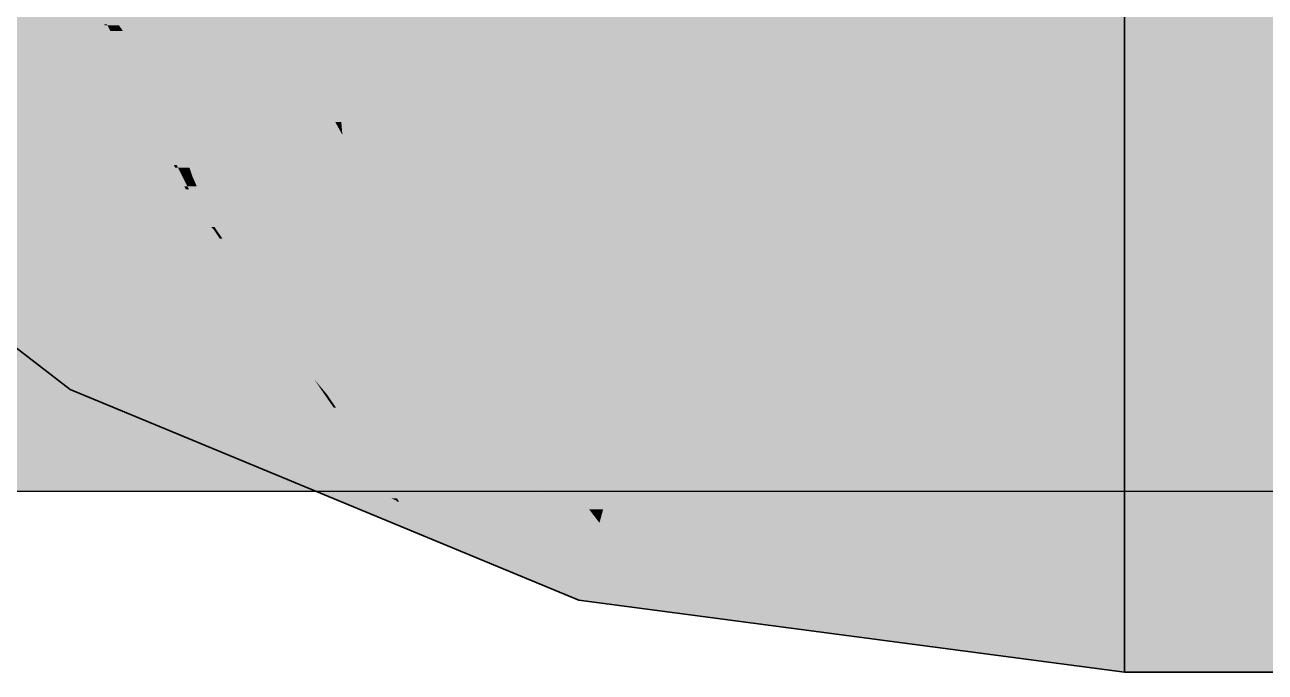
# Model space of a CAD drawing. Extents: x 0 to 756, y -25 to 420.
# Drawn here: x 301.891 to 306.48, y 319.733 to 322.126 of the extents above; entities that cross this region are included whole.
import ezdxf

# ---------------------------------------------------------------- set-up
doc = ezdxf.new("R2010")
doc.units = 0
doc.layers.get('0').update_dxf_attribs({"lineweight": 25})
doc.layers.add('H_Heizung', color=7, linetype='Continuous', lineweight=25)
doc.layers.add('H_Heizung-Shading', color=7, linetype='Continuous', lineweight=25)
doc.layers.add('L_Aussenluft', color=7, linetype='Continuous', lineweight=35, true_color=0x66ff33)
doc.layers.add('L_Aussenluft-Shading', color=7, linetype='Continuous', lineweight=35, true_color=0x66ff33)

# ---------------------------------------------------------------- blocks, each defined once
blk = doc.blocks.new('Shading-A0T78ON9OY', base_point=(297.3631, 320.4022))
at = {"layer": 'H_Heizung-Shading', "color": 8, "true_color": 0x808080}
for points in [[(297.3631, 320.4022), (309.5631, 320.4022), (297.3631, 339.4022)], [(309.5631, 320.4022), (297.3631, 339.4022), (309.5631, 339.4022)]]:
    blk.add_solid(points, dxfattribs=at)
blk = doc.blocks.new('Shading-A0T78ONTOY', base_point=(299.2811, 323.6772))
at = {"layer": 'L_Aussenluft-Shading', "color": 72, "true_color": 0x5be42d}
for points in [[(302.4425, 321.6084), (302.2174, 321.6084), (300.9825, 322.556)], [(302.2401, 322.1239), (302.1975, 322.1239), (302.0908, 322.3392)], [(302.3086, 322.1038), (302.2541, 322.1038), (302.0908, 322.3392)], [(302.3354, 322.0749), (302.2808, 322.2326), (302.1894, 322.2326)], [(302.4864, 322.0749), (302.3354, 322.0749), (302.2808, 322.2326)], [(302.4425, 321.6084), (302.1846, 322.1285), (301.6411, 322.1285)], [(302.1975, 322.1239), (302.1869, 322.1239), (302.1846, 322.1285)], [(302.1975, 322.1239), (302.1953, 322.1285), (302.1846, 322.1285)], [(302.4425, 321.6084), (302.1975, 322.1239), (302.1869, 322.1239)], [(302.4531, 321.6084), (302.4425, 321.6084), (302.1975, 322.1239)], [(302.2541, 322.1038), (302.2401, 322.1239), (302.1975, 322.1239)], [(302.2541, 322.1038), (302.2075, 322.1038), (302.1975, 322.1239)], [(302.4582, 321.5982), (302.2541, 322.1038), (302.2075, 322.1038)], [(302.3965, 321.8985), (302.3369, 321.8985), (302.2541, 322.1038)], [(302.3354, 322.0749), (302.3086, 322.1038), (302.2541, 322.1038)], [(302.3354, 322.0749), (302.2741, 322.0749), (302.2541, 322.1038)], [(302.3965, 321.8985), (302.3354, 322.0749), (302.2741, 322.0749)], [(302.6169, 321.9748), (302.4864, 322.0749), (302.3354, 322.0749)], [(302.6169, 321.9748), (302.37, 321.9748), (302.3354, 322.0749)], [(302.4285, 321.8058), (302.6169, 321.9748), (302.37, 321.9748)], [(302.6528, 321.8058), (302.4285, 321.8058), (302.6169, 321.9748)], [(302.7094, 321.9038), (302.632, 321.9038), (302.6169, 321.9748)], [(302.4582, 321.5982), (302.3965, 321.8985), (302.3369, 321.8985)], [(302.5004, 321.5982), (302.4582, 321.5982), (302.3965, 321.8985)], [(302.6528, 321.8058), (302.7094, 321.9038), (302.632, 321.9038)], [(302.7629, 321.8058), (302.6528, 321.8058), (302.7094, 321.9038)], [(303.0399, 321.7669), (302.7842, 321.7669), (302.7094, 321.9038)], [(302.5126, 321.5629), (302.6528, 321.8058), (302.4285, 321.8058)], [(302.7169, 321.5629), (302.5126, 321.5629), (302.6528, 321.8058)], [(302.788, 321.2934), (302.7629, 321.8058), (302.6528, 321.8058)], [(303.0428, 321.2934), (302.788, 321.2934), (302.7629, 321.8058)], [(302.8103, 321.7191), (303.0399, 321.7669), (302.7842, 321.7669)], [(303.0664, 321.7191), (302.8103, 321.7191), (303.0399, 321.7669)], [(303.063, 321.7573), (303.0452, 321.7573), (303.0399, 321.7669)], [(303.0664, 321.7191), (303.063, 321.7573), (303.0452, 321.7573)], [(303.3954, 321.6196), (303.0754, 321.6196), (303.063, 321.7573)], [(303.1173, 321.157), (303.0664, 321.7191), (302.8103, 321.7191)], [(303.1173, 321.157), (303.3954, 321.6196), (303.0754, 321.6196)], [(303.5717, 321.157), (303.1173, 321.157), (303.3954, 321.6196)], [(303.8672, 321.4242), (303.4698, 321.4242), (303.3954, 321.6196)], [(302.3344, 321.5186), (302.4425, 321.6084), (302.2174, 321.6084)], [(302.487, 321.5186), (302.3344, 321.5186), (302.4425, 321.6084)], [(302.4582, 321.5982), (302.4475, 321.5982), (302.4425, 321.6084)], [(302.4582, 321.5982), (302.4531, 321.6084), (302.4425, 321.6084)], [(302.4821, 321.5285), (302.4582, 321.5982), (302.4475, 321.5982)], [(302.4927, 321.5285), (302.4821, 321.5285), (302.4582, 321.5982)], [(302.5126, 321.5629), (302.5004, 321.5982), (302.4582, 321.5982)], [(302.5126, 321.5629), (302.4757, 321.5629), (302.4582, 321.5982)], [(302.4927, 321.5285), (302.5126, 321.5629), (302.4757, 321.5629)], [(302.487, 321.5186), (302.4927, 321.5285), (302.4821, 321.5285)], [(302.4994, 321.5186), (302.487, 321.5186), (302.4927, 321.5285)], [(302.528, 321.5285), (302.4927, 321.5285), (302.5126, 321.5629)], [(302.5979, 321.3721), (302.528, 321.5285), (302.4927, 321.5285)], [(302.5979, 321.3721), (302.7169, 321.5629), (302.5126, 321.5629)], [(302.7672, 321.3721), (302.5979, 321.3721), (302.7169, 321.5629)], [(302.4402, 321.4374), (302.487, 321.5186), (302.3344, 321.5186)], [(302.5416, 321.4374), (302.4402, 321.4374), (302.487, 321.5186)], [(302.5807, 321.3792), (302.4994, 321.5186), (302.487, 321.5186)], [(302.5931, 321.3792), (302.5807, 321.3792), (302.4994, 321.5186)], [(302.5807, 321.3792), (302.5416, 321.4374), (302.4402, 321.4374)], [(303.6569, 320.9335), (303.8672, 321.4242), (303.4698, 321.4242)], [(303.9738, 320.9335), (303.6569, 320.9335), (303.8672, 321.4242)], [(304.2771, 321.2544), (303.9041, 321.2544), (303.8672, 321.4242)], [(302.5979, 321.3721), (302.5931, 321.3792), (302.5807, 321.3792)], [(302.788, 321.2934), (302.7672, 321.3721), (302.5979, 321.3721)], [(303.1173, 321.157), (303.0428, 321.2934), (302.788, 321.2934)], [(303.9385, 321.0961), (304.2771, 321.2544), (303.9041, 321.2544)], [(304.2346, 321.0961), (303.9385, 321.0961), (304.2771, 321.2544)], [(305.5195, 321.0909), (304.2332, 321.0909), (304.2771, 321.2544)], [(303.6569, 320.9335), (303.5717, 321.157), (303.1173, 321.157)], [(304.2093, 321.0014), (303.9591, 321.0014), (303.9385, 321.0961)], [(304.2093, 321.0014), (304.2346, 321.0961), (303.9385, 321.0961)], [(305.5656, 321.0014), (304.2093, 321.0014), (305.5195, 321.0909)], [(304.2093, 321.0014), (305.5195, 321.0909), (304.2332, 321.0909)], [(305.9594, 321.033), (305.5494, 321.033), (305.5195, 321.0909)], [(305.8172, 320.5132), (305.9594, 321.033), (305.5494, 321.033)], [(305.9594, 320.5132), (305.8172, 320.5132), (305.9594, 321.033)], [(304.0052, 320.7892), (304.2093, 321.0014), (303.9591, 321.0014)], [(304.1524, 320.7892), (304.0052, 320.7892), (304.2093, 321.0014)], [(304.9067, 320.923), (304.1883, 320.923), (304.2093, 321.0014)], [(305.649, 320.8396), (305.5656, 321.0014), (304.2093, 321.0014)], [(304.0052, 320.7892), (303.9738, 320.9335), (303.6569, 320.9335)], [(305.089, 320.7343), (304.1377, 320.7343), (304.9067, 320.923)], [(304.1377, 320.7343), (304.9067, 320.923), (304.1883, 320.923)], [(305.2071, 320.8893), (304.9393, 320.8893), (304.9067, 320.923)], [(305.2276, 320.5908), (305.2071, 320.8893), (304.9393, 320.8893)], [(305.4229, 320.5908), (305.2276, 320.5908), (305.2071, 320.8893)], [(305.649, 320.8396), (305.243, 320.8396), (305.2071, 320.8893)], [(305.4434, 320.5624), (305.649, 320.8396), (305.243, 320.8396)], [(305.7918, 320.5624), (305.4434, 320.5624), (305.649, 320.8396)], [(304.1377, 320.7343), (304.1524, 320.7892), (304.0052, 320.7892)], [(305.2276, 320.5908), (305.089, 320.7343), (304.1377, 320.7343)], [(305.4434, 320.5624), (305.4229, 320.5908), (305.2276, 320.5908)], [(305.8172, 320.5132), (305.7918, 320.5624), (305.4434, 320.5624)], [(305.9594, 320.4945), (305.9594, 320.5132), (305.8172, 320.5132)]]:
    blk.add_solid(points, dxfattribs=at)
at = {"layer": 'L_Aussenluft-Shading', "color": 70, "true_color": 0x62f531}
for points in [[(303.063, 321.7573), (303.0287, 322.4444), (303.0231, 322.4444)], [(303.063, 321.7573), (303.1879, 322.3785), (303.032, 322.3785)], [(303.3577, 321.7573), (303.063, 321.7573), (303.1879, 322.3785)], [(302.6169, 321.9748), (302.5848, 322.2326), (302.2808, 322.2326)], [(302.6169, 321.9748), (302.8771, 322.1942), (302.5896, 322.1942)], [(302.7504, 321.9748), (302.6169, 321.9748), (302.8771, 322.1942)], [(302.9878, 321.9038), (302.7094, 321.9038), (302.8771, 322.1942)], [(303.0399, 321.7669), (303.0376, 322.1942), (302.8771, 322.1942)], [(303.0624, 321.7669), (303.0399, 321.7669), (303.0376, 322.1942)], [(303.3954, 321.6196), (303.7373, 322.1509), (303.2501, 322.1509)], [(303.8323, 321.6196), (303.3954, 321.6196), (303.7373, 322.1509)], [(304.4394, 321.8601), (303.7893, 321.8601), (303.7373, 322.1509)], [(302.7094, 321.9038), (302.7504, 321.9748), (302.6169, 321.9748)], [(303.0399, 321.7669), (302.9878, 321.9038), (302.7094, 321.9038)], [(303.8672, 321.4242), (304.4394, 321.8601), (303.7893, 321.8601)], [(304.3226, 321.4242), (303.8672, 321.4242), (304.4394, 321.8601)], [(305.263, 321.6378), (304.3798, 321.6378), (304.4394, 321.8601)], [(305.0802, 321.7758), (304.7519, 321.7758), (304.4394, 321.8601)], [(303.063, 321.7573), (303.0624, 321.7669), (303.0399, 321.7669)], [(303.3954, 321.6196), (303.3577, 321.7573), (303.063, 321.7573)], [(305.263, 321.6378), (305.0802, 321.7758), (304.7519, 321.7758)], [(305.206, 321.7592), (305.1021, 321.7592), (305.0802, 321.7758)], [(305.263, 321.6378), (305.206, 321.7592), (305.1021, 321.7592)], [(305.9594, 321.3683), (305.3894, 321.3683), (305.206, 321.7592)], [(305.5815, 321.7098), (305.3013, 321.7098), (305.206, 321.7592)], [(305.9594, 321.3683), (305.5815, 321.7098), (305.3013, 321.7098)], [(305.9594, 321.66), (305.6366, 321.66), (305.5815, 321.7098)], [(305.9594, 321.3683), (305.9594, 321.66), (305.6366, 321.66)], [(303.8672, 321.4242), (303.8323, 321.6196), (303.3954, 321.6196)], [(305.4428, 321.2544), (304.2771, 321.2544), (305.263, 321.6378)], [(304.2771, 321.2544), (305.263, 321.6378), (304.3798, 321.6378)], [(304.2771, 321.2544), (304.3226, 321.4242), (303.8672, 321.4242)], [(305.5195, 321.0909), (305.9594, 321.3683), (305.3894, 321.3683)], [(305.9594, 321.0909), (305.5195, 321.0909), (305.9594, 321.3683)], [(305.5195, 321.0909), (305.4428, 321.2544), (304.2771, 321.2544)], [(305.9594, 321.033), (305.9594, 321.0909), (305.5195, 321.0909)]]:
    blk.add_solid(points, dxfattribs=at)
at = {"layer": 'L_Aussenluft-Shading', "color": 70, "true_color": 0x65fd32}
for points in [[(305.206, 321.7592), (304.8979, 322.4727), (304.6431, 322.4727)], [(305.206, 321.7592), (304.9229, 322.459), (304.9038, 322.459)], [(305.5381, 321.7592), (305.206, 321.7592), (304.9229, 322.459)], [(305.8937, 321.7098), (305.5815, 321.7098), (304.9595, 322.4174)], [(305.6514, 321.8933), (305.0374, 322.3965), (304.9871, 322.3965)], [(305.9594, 321.8933), (305.6514, 321.8933), (305.0374, 322.3965)], [(304.9997, 321.8601), (304.4394, 321.8601), (304.5622, 322.3184)], [(305.0802, 321.7758), (304.7648, 322.3184), (304.5622, 322.3184)], [(305.1929, 321.7758), (305.0802, 321.7758), (304.7648, 322.3184)], [(305.9594, 321.8933), (305.6867, 322.2226), (305.3562, 322.2226)], [(304.4394, 321.8601), (304.5173, 322.1509), (303.7373, 322.1509)], [(305.9594, 321.8933), (305.9594, 322.1344), (305.7597, 322.1344)], [(305.9594, 321.66), (305.9594, 321.8933), (305.6514, 321.8933)], [(305.0802, 321.7758), (304.9997, 321.8601), (304.4394, 321.8601)], [(305.206, 321.7592), (305.1929, 321.7758), (305.0802, 321.7758)], [(305.5815, 321.7098), (305.5381, 321.7592), (305.206, 321.7592)], [(305.9594, 321.66), (305.8937, 321.7098), (305.5815, 321.7098)]]:
    blk.add_solid(points, dxfattribs=at)
at = {"layer": 'L_Aussenluft-Shading', "color": 72, "true_color": 0x51cc28}
for points in [[(302.4402, 321.4374), (301.7672, 321.4374), (301.3632, 322.2638)], [(302.2336, 321.0796), (302.4402, 321.4374), (301.7672, 321.4374)], [(302.7406, 321.0796), (302.2336, 321.0796), (302.4402, 321.4374)], [(302.5807, 321.3792), (302.4891, 321.3792), (302.4402, 321.4374)], [(302.4971, 321.3696), (302.5807, 321.3792), (302.4891, 321.3792)], [(302.5899, 321.3696), (302.4971, 321.3696), (302.5807, 321.3792)], [(302.9627, 320.8152), (302.5899, 321.3696), (302.4971, 321.3696)], [(302.5979, 321.3721), (302.5875, 321.3721), (302.5807, 321.3792)], [(302.6224, 321.3356), (302.5979, 321.3721), (302.5875, 321.3721)], [(302.6224, 321.3356), (302.6128, 321.3356), (302.5899, 321.3696)], [(302.788, 321.2934), (302.6508, 321.2934), (302.5979, 321.3721)], [(302.9627, 320.8152), (302.6224, 321.3356), (302.6128, 321.3356)], [(302.9723, 320.8152), (302.9627, 320.8152), (302.6224, 321.3356)], [(303.011, 320.7576), (302.788, 321.2934), (302.6508, 321.2934)], [(303.1173, 321.157), (302.8448, 321.157), (302.788, 321.2934)], [(303.011, 320.7576), (303.1173, 321.157), (302.8448, 321.157)], [(303.1772, 320.7576), (303.011, 320.7576), (303.1173, 321.157)], [(303.6569, 320.9335), (303.4535, 320.9335), (303.1173, 321.157)], [(303.766, 320.7257), (303.182, 320.7257), (303.1173, 321.157)], [(302.872, 320.8152), (302.7406, 321.0796), (302.2336, 321.0796)], [(302.9627, 320.8152), (302.872, 320.8152), (302.7406, 321.0796)], [(303.766, 320.7257), (303.6569, 320.9335), (303.4535, 320.9335)], [(304.0052, 320.7892), (303.7326, 320.7892), (303.6569, 320.9335)], [(302.9977, 320.7631), (302.9627, 320.8152), (302.872, 320.8152)], [(303.0064, 320.7631), (302.9977, 320.7631), (302.9627, 320.8152)], [(303.011, 320.7576), (302.9723, 320.8152), (302.9627, 320.8152)], [(303.766, 320.7257), (304.0052, 320.7892), (303.7326, 320.7892)], [(304.0225, 320.7257), (303.766, 320.7257), (304.0052, 320.7892)], [(304.1377, 320.7343), (304.0202, 320.7343), (304.0052, 320.7892)], [(303.011, 320.7576), (303.0064, 320.7631), (302.9977, 320.7631)], [(303.1882, 320.6842), (303.1772, 320.7576), (303.011, 320.7576)], [(303.1882, 320.6842), (303.766, 320.7257), (303.182, 320.7257)], [(303.7878, 320.6842), (303.1882, 320.6842), (303.766, 320.7257)], [(304.0795, 320.5172), (304.0225, 320.7257), (303.766, 320.7257)], [(304.0795, 320.5172), (303.8755, 320.5172), (303.766, 320.7257)], [(304.0795, 320.5172), (304.1377, 320.7343), (304.0202, 320.7343)], [(304.1377, 320.5172), (304.0795, 320.5172), (304.1377, 320.7343)], [(305.49, 320.3895), (304.1377, 320.3895), (304.1377, 320.7343)], [(305.2276, 320.5908), (304.7004, 320.5908), (304.1377, 320.7343)], [(303.9545, 320.3668), (303.7878, 320.6842), (303.1882, 320.6842)], [(305.49, 320.3895), (305.2276, 320.5908), (304.7004, 320.5908)], [(305.4434, 320.5624), (305.2646, 320.5624), (305.2276, 320.5908)], [(305.49, 320.3895), (305.4434, 320.5624), (305.2646, 320.5624)], [(305.603, 320.3895), (305.49, 320.3895), (305.4434, 320.5624)], [(305.8172, 320.5132), (305.4888, 320.5132), (305.4434, 320.5624)], [(303.9545, 320.3668), (304.0795, 320.5172), (303.8755, 320.5172)], [(304.0392, 320.3668), (303.9545, 320.3668), (304.0795, 320.5172)], [(304.1335, 320.3352), (304.0308, 320.3352), (304.0795, 320.5172)], [(304.1377, 320.3211), (304.1377, 320.5172), (304.0795, 320.5172)], [(305.6378, 320.3518), (305.8172, 320.5132), (305.4888, 320.5132)], [(305.9115, 320.3518), (305.6378, 320.3518), (305.8172, 320.5132)], [(305.9594, 320.4945), (305.8281, 320.4945), (305.8172, 320.5132)], [(305.9594, 320.2697), (305.9594, 320.4945), (305.8281, 320.4945)], [(305.579, 320.3211), (304.1377, 320.3211), (305.49, 320.3895)], [(304.1377, 320.3211), (305.49, 320.3895), (304.1377, 320.3895)], [(305.6378, 320.3518), (305.603, 320.3895), (305.49, 320.3895)], [(305.6378, 320.3518), (305.5391, 320.3518), (305.49, 320.3895)], [(304.0308, 320.3352), (304.0392, 320.3668), (303.9545, 320.3668)], [(304.1377, 320.3211), (304.1335, 320.3352), (304.0308, 320.3352)], [(305.8776, 320.092), (305.6378, 320.3518), (305.5391, 320.3518)], [(305.9594, 320.2697), (305.7135, 320.2697), (305.6378, 320.3518)], [(305.9594, 320.2697), (305.9115, 320.3518), (305.6378, 320.3518)], [(305.8776, 320.092), (305.579, 320.3211), (304.1377, 320.3211)], [(305.8776, 320.092), (305.9594, 320.2697), (305.7135, 320.2697)], [(305.9594, 320.092), (305.8776, 320.092), (305.9594, 320.2697)], [(305.9594, 320.0813), (305.9594, 320.092), (305.8776, 320.092)]]:
    blk.add_solid(points, dxfattribs=at)
at = {"layer": 'L_Aussenluft-Shading', "color": 74, "true_color": 0x46af23}
for points in [[(302.2336, 321.0796), (301.8105, 321.0796), (300.9296, 322.0802)], [(302.1037, 320.8547), (302.2336, 321.0796), (301.8105, 321.0796)], [(302.7766, 320.8547), (302.1037, 320.8547), (302.2336, 321.0796)], [(302.6978, 320.7631), (302.7766, 320.8547), (302.1037, 320.8547)], [(303.0338, 320.7113), (302.4498, 320.7113), (302.1037, 320.8547)], [(302.9977, 320.7631), (302.6978, 320.7631), (302.7766, 320.8547)], [(303.0338, 320.7113), (302.9977, 320.7631), (302.6978, 320.7631)], [(303.0015, 320.7593), (303.0004, 320.7593), (302.9977, 320.7631)], [(303.011, 320.7576), (303.0033, 320.7576), (302.9977, 320.7631)], [(303.0338, 320.7113), (303.0015, 320.7593), (303.0004, 320.7593)], [(303.0267, 320.7343), (303.0184, 320.7343), (303.0015, 320.7593)], [(303.0267, 320.7343), (303.011, 320.7576), (303.0033, 320.7576)], [(303.1882, 320.6842), (303.0604, 320.6842), (303.011, 320.7576)], [(303.2592, 320.376), (303.0338, 320.7113), (302.4498, 320.7113)], [(303.0338, 320.7113), (303.0267, 320.7343), (303.0184, 320.7343)], [(303.0422, 320.7113), (303.0338, 320.7113), (303.0267, 320.7343)], [(303.2708, 320.3712), (303.0422, 320.7113), (303.0338, 320.7113)], [(303.2675, 320.376), (303.2592, 320.376), (303.0338, 320.7113)], [(303.2708, 320.3712), (303.1882, 320.6842), (303.0604, 320.6842)], [(303.9545, 320.3668), (303.8473, 320.3668), (303.1882, 320.6842)], [(303.8381, 320.3712), (303.2708, 320.3712), (303.1882, 320.6842)], [(303.2708, 320.3712), (303.2675, 320.376), (303.2592, 320.376)], [(303.4792, 320.2849), (303.8381, 320.3712), (303.2708, 320.3712)], [(304.0173, 320.2849), (303.4792, 320.2849), (303.8381, 320.3712)], [(304.0173, 320.2849), (303.9545, 320.3668), (303.8473, 320.3668)], [(304.0308, 320.3352), (303.9787, 320.3352), (303.9545, 320.3668)], [(304.0173, 320.2849), (304.0308, 320.3352), (303.9787, 320.3352)], [(304.1377, 320.3211), (304.027, 320.3211), (304.0308, 320.3352)], [(303.9635, 320.0843), (304.0173, 320.2849), (303.4792, 320.2849)], [(304.2179, 320.0843), (303.9635, 320.0843), (304.0173, 320.2849)], [(304.1533, 320.2849), (304.0173, 320.2849), (304.1377, 320.3211)], [(304.0173, 320.2849), (304.1377, 320.3211), (304.027, 320.3211)], [(304.2565, 320.0457), (304.1533, 320.2849), (304.0173, 320.2849)], [(305.8776, 320.092), (305.5675, 320.092), (304.1377, 320.3211)], [(305.8567, 320.0457), (304.2565, 320.0457), (304.1377, 320.3211)], [(304.2565, 320.0457), (304.2179, 320.0843), (303.9635, 320.0843)], [(305.9594, 320.0293), (305.8776, 320.092), (305.5675, 320.092)], [(305.9594, 320.0813), (305.8916, 320.0813), (305.8776, 320.092)], [(305.9594, 320.0293), (305.9594, 320.0813), (305.8916, 320.0813)], [(304.3814, 320.0293), (305.8567, 320.0457), (304.2565, 320.0457)], [(305.9594, 320.0293), (304.3814, 320.0293), (305.8567, 320.0457)], [(305.9594, 319.8215), (305.9594, 320.0293), (304.3814, 320.0293)]]:
    blk.add_solid(points, dxfattribs=at)
at = {"layer": 'L_Aussenluft-Shading', "color": 76, "true_color": 0x39901c}
for points in [[(301.9594, 320.8547), (300.5882, 322.0175), (300.444, 322.0175)], [(302.1037, 320.8547), (301.9594, 320.8547), (300.5882, 322.0175)], [(302.0594, 320.778), (302.1037, 320.8547), (301.9594, 320.8547)], [(302.2867, 320.778), (302.0594, 320.778), (302.1037, 320.8547)], [(303.2592, 320.376), (303.2456, 320.376), (302.1037, 320.8547)], [(303.0496, 320.3678), (302.2867, 320.778), (302.0594, 320.778)], [(303.2653, 320.3678), (303.0496, 320.3678), (302.2867, 320.778)], [(303.2475, 320.3752), (303.2592, 320.376), (303.2456, 320.376)], [(303.2603, 320.3752), (303.2475, 320.3752), (303.2592, 320.376)], [(303.2653, 320.3678), (303.2603, 320.3752), (303.2475, 320.3752)], [(303.2708, 320.3712), (303.2656, 320.3712), (303.2592, 320.376)], [(303.2702, 320.3678), (303.2653, 320.3678), (303.2603, 320.3752)], [(303.3485, 320.244), (303.2653, 320.3678), (303.0496, 320.3678)], [(303.2762, 320.3632), (303.2702, 320.3678), (303.2653, 320.3678)], [(303.2762, 320.3632), (303.2683, 320.3632), (303.2653, 320.3678)], [(303.2762, 320.3632), (303.2708, 320.3712), (303.2656, 320.3712)], [(303.3485, 320.244), (303.2762, 320.3632), (303.2683, 320.3632)], [(303.5889, 320.2395), (303.3594, 320.2395), (303.2708, 320.3712)], [(303.3564, 320.244), (303.3485, 320.244), (303.2762, 320.3632)], [(303.3594, 320.2395), (303.3564, 320.244), (303.3485, 320.244)], [(303.734, 320.0843), (303.5889, 320.2395), (303.3594, 320.2395)], [(303.9635, 320.0843), (303.734, 320.0843), (303.5889, 320.2395)], [(303.9406, 319.9987), (303.9635, 320.0843), (303.734, 320.0843)], [(304.2565, 320.0457), (303.9532, 320.0457), (303.9635, 320.0843)], [(304.3035, 319.9987), (303.9406, 319.9987), (304.2565, 320.0457)], [(303.9406, 319.9987), (304.2565, 320.0457), (303.9532, 320.0457)], [(305.0314, 319.9437), (304.3586, 319.9437), (304.2565, 320.0457)], [(304.3586, 319.9437), (304.3035, 319.9987), (303.9406, 319.9987)], [(305.2865, 319.8215), (305.0314, 319.9437), (304.3586, 319.9437)], [(305.9594, 319.8215), (305.2865, 319.8215), (305.0314, 319.9437)], [(305.9594, 319.7329), (305.9594, 319.8215), (305.2865, 319.8215)]]:
    blk.add_solid(points, dxfattribs=at)
blk = doc.blocks.new('Shading-A0T78OO1OY', base_point=(305.9594, 320.0293))
at = {"layer": 'L_Aussenluft-Shading', "color": 70, "true_color": 0x65fd32}
for points in [[(306.2098, 321.9762), (306.554, 321.9762), (306.2726, 322.3329)], [(306.8035, 321.66), (307.9942, 321.66), (306.2726, 322.3329)], [(307.9942, 321.66), (306.2726, 322.3329), (307.0575, 322.3329)], [(306.2098, 321.9762), (305.9594, 321.9762), (305.9594, 322.1344)], [(306.2098, 321.9762), (306.2377, 322.1344), (305.9594, 322.1344)], [(306.1953, 321.8933), (305.9594, 321.8933), (306.2098, 321.9762)], [(305.9594, 321.8933), (306.2098, 321.9762), (305.9594, 321.9762)], [(306.1543, 321.66), (306.7102, 321.66), (306.2098, 321.9762)], [(306.7102, 321.66), (306.8035, 321.66), (306.2098, 321.9762)], [(306.8035, 321.66), (306.2098, 321.9762), (306.554, 321.9762)], [(305.9594, 321.66), (306.1543, 321.66), (305.9594, 321.8933)], [(306.1543, 321.66), (306.1953, 321.8933), (305.9594, 321.8933)]]:
    blk.add_solid(points, dxfattribs=at)
at = {"layer": 'L_Aussenluft-Shading', "color": 70, "true_color": 0x62f531}
for points in [[(306.4406, 321.3683), (305.9594, 321.3683), (306.1543, 321.66)], [(305.9594, 321.3683), (306.1543, 321.66), (305.9594, 321.66)], [(306.7699, 321.033), (307.3274, 321.033), (306.1543, 321.66)], [(306.2838, 321.5908), (306.7102, 321.66), (306.1543, 321.66)], [(306.8613, 321.5908), (306.2838, 321.5908), (306.7102, 321.66)], [(307.3274, 321.033), (306.8613, 321.5908), (306.2838, 321.5908)], [(305.9594, 321.033), (306.3499, 321.033), (305.9594, 321.3683)], [(306.3499, 321.033), (306.7699, 321.033), (305.9594, 321.3683)], [(306.7699, 321.033), (306.4406, 321.3683), (305.9594, 321.3683)]]:
    blk.add_solid(points, dxfattribs=at)
at = {"layer": 'L_Aussenluft-Shading', "color": 72, "true_color": 0x5be42d}
for points in [[(305.9594, 320.4945), (307.1594, 320.4945), (305.9594, 321.033)], [(307.1594, 320.4945), (305.9594, 321.033), (306.3499, 321.033)], [(306.693, 320.8047), (307.0357, 320.8047), (306.3499, 321.033)], [(307.0357, 320.8047), (306.3499, 321.033), (306.7699, 321.033)]]:
    blk.add_solid(points, dxfattribs=at)
at = {"layer": 'L_Aussenluft-Shading', "color": 72, "true_color": 0x52cd29}
for points in [[(307.2043, 320.4722), (307.1594, 320.4945), (305.9594, 320.4945)], [(306.0207, 320.2697), (305.9594, 320.2697), (305.9594, 320.4945)], [(307.2043, 320.4722), (305.9655, 320.4722), (305.9594, 320.4945)], [(305.9937, 320.3688), (307.2043, 320.4722), (305.9655, 320.4722)], [(307.4128, 320.3688), (305.9937, 320.3688), (307.2043, 320.4722)], [(306.0722, 320.0813), (307.4128, 320.3688), (305.9937, 320.3688)], [(306.0722, 320.0813), (307.9928, 320.0813), (307.4128, 320.3688)], [(305.9594, 320.0813), (306.0722, 320.0813), (305.9594, 320.2697)], [(306.0722, 320.0813), (306.0207, 320.2697), (305.9594, 320.2697)]]:
    blk.add_solid(points, dxfattribs=at)
at = {"layer": 'L_Aussenluft-Shading', "color": 74, "true_color": 0x46b023}
for points in [[(306.1114, 320.0293), (305.9594, 320.0293), (306.0722, 320.0813)], [(305.9594, 320.0293), (306.0722, 320.0813), (305.9594, 320.0813)], [(306.2683, 319.8215), (308.5167, 319.8215), (306.0722, 320.0813)], [(308.5167, 319.8215), (306.0722, 320.0813), (307.9928, 320.0813)], [(305.9594, 319.8215), (306.2683, 319.8215), (305.9594, 320.0293)], [(306.2683, 319.8215), (306.1114, 320.0293), (305.9594, 320.0293)]]:
    blk.add_solid(points, dxfattribs=at)
at = {"layer": 'L_Aussenluft-Shading', "color": 76, "true_color": 0x39901c}
for points in [[(305.9594, 319.7329), (306.4001, 319.7329), (305.9594, 319.8215)], [(306.4001, 319.7329), (305.9594, 319.8215), (306.2683, 319.8215)], [(306.4001, 319.7329), (308.6953, 319.7329), (306.2683, 319.8215)], [(308.6953, 319.7329), (306.2683, 319.8215), (308.5167, 319.8215)]]:
    blk.add_solid(points, dxfattribs=at)
blk = doc.blocks.new('Quader-A0T78OT3OY', base_point=(297.3631, 320.4022))
at = {"color": 0, "linetype": 'ByBlock', "lineweight": -2, "ltscale": 0.25}
blk.add_line((297.3631, 320.4022), (309.5631, 320.4022), dxfattribs=at)
blk = doc.blocks.new('Wickelfalzrohr-A0T78P19OY', base_point=(305.9594, 319.7329))
at = {"color": 0, "linetype": 'ByBlock', "lineweight": -2, "ltscale": 0.35}
for p, q in [((305.9594, 321.256), (305.9594, 323.4099)), ((305.9594, 319.7329), (305.9594, 321.256)), ((305.9594, 319.7329), (379.7994, 319.7329))]:
    blk.add_line(p, q, dxfattribs=at)
blk = doc.blocks.new('Bogen-A0T78P1DOY', base_point=(298.1594, 319.7329))
at = {"color": 0, "linetype": 'ByBlock', "lineweight": -2, "ltscale": 0.35}
for p, q in [((305.9594, 321.66), (305.9594, 322.3329)), ((302.0594, 320.7779), (300.444, 322.0175)), ((305.9594, 321.0329), (305.9594, 321.66)), ((305.9594, 320.4945), (305.9594, 321.0329)), ((303.9406, 319.9987), (302.0594, 320.7779)), ((305.9594, 320.0813), (305.9594, 320.4945)), ((305.9594, 319.8215), (305.9594, 320.0813)), ((305.9594, 319.7329), (303.9406, 319.9987)), ((305.9594, 319.7329), (305.9594, 319.8215))]:
    blk.add_line(p, q, dxfattribs=at)

msp = doc.modelspace()

# ---------------------------------------------------------------- block references
at = {"layer": 'H_Heizung'}
msp.add_blockref('Shading-A0T78ON9OY', (297.3631, 320.4022), dxfattribs=at)
at = {"layer": 'H_Heizung', "ltscale": 0.25}
msp.add_blockref('Quader-A0T78OT3OY', (297.3631, 320.4022), dxfattribs=at)
at = {"layer": 'L_Aussenluft'}
for name, p in [('Shading-A0T78ONTOY', (299.2811, 323.6772)), ('Shading-A0T78OO1OY', (305.9594, 320.0293))]:
    msp.add_blockref(name, p, dxfattribs=at)
at = {"layer": 'L_Aussenluft', "ltscale": 0.35}
for name, p in [('Bogen-A0T78P1DOY', (298.1594, 319.7329)), ('Wickelfalzrohr-A0T78P19OY', (305.9594, 319.7329))]:
    msp.add_blockref(name, p, dxfattribs=at)

doc.saveas('drawing.dxf')
